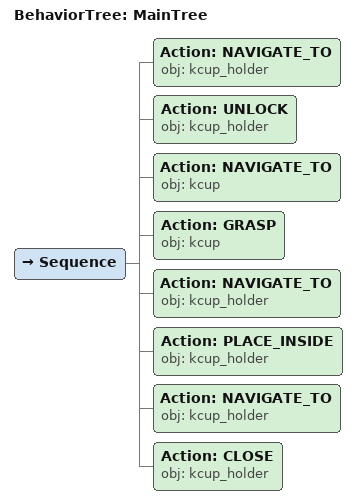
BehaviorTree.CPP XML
<root main_tree_to_execute="MainTree">
  <BehaviorTree ID="MainTree">
    <Sequence>
      <!-- Navigate to kcup_holder -->
      <Action ID="NAVIGATE_TO" obj="kcup_holder" />
      <!-- Unlock kcup_holder -->
      <Action ID="UNLOCK" obj="kcup_holder" />
      <!-- Navigate to kcup -->
      <Action ID="NAVIGATE_TO" obj="kcup" />
      <!-- Grasp kcup -->
      <Action ID="GRASP" obj="kcup" />
      <!-- Navigate to kcup_holder -->
      <Action ID="NAVIGATE_TO" obj="kcup_holder" />
      <!-- Place inside kcup_holder -->
      <Action ID="PLACE_INSIDE" obj="kcup_holder" />
      <!-- Navigate to kcup_holder -->
      <Action ID="NAVIGATE_TO" obj="kcup_holder" />
      <!-- Close kcup_holder -->
      <Action ID="CLOSE" obj="kcup_holder" />
    </Sequence>
  </BehaviorTree>
</root>
